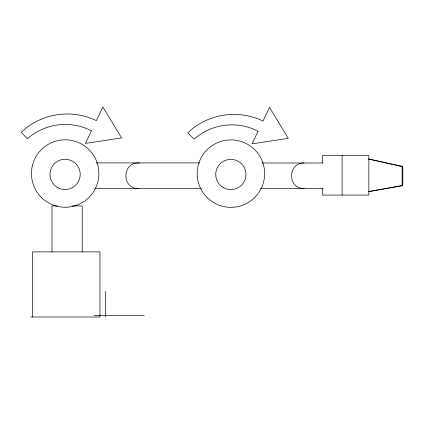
<?xml version="1.0" encoding="UTF-8"?>
<svg xmlns="http://www.w3.org/2000/svg" width="424" height="424" viewBox="0 0 424 424"><rect width="100%" height="100%" fill="white"/><g stroke="black" fill="none" stroke-linecap="round" stroke-linejoin="round"><path stroke-width="0.64" d="M368.419 191.595L402.138 185.579L402.138 166.526L368.419 159.037M369.081 191.595L402.8 185.579L402.8 166.526L369.081 159.037M304.05 162.991C287.446 162.821 287.446 188.744 304.05 188.574M96.237 162.906L199.508 162.906M261.968 162.991L323.168 162.991M94.923 188.489L201.485 188.489M260.654 188.574L323.168 188.574M57.659 205.942L51.982 205.942L51.982 251.888M72.223 205.942L82.214 205.942L82.214 251.888M93.985 315.657L144.261 315.657M30.756 316.998L99.953 316.998L99.953 251.888L32.516 251.888L32.516 316.998M139.422 163.054C122.176 161.2 120.983 188.654 138.314 188.489M342.11 155.55L342.11 195.082M322.569 162.8L322.569 155.55L368.854 155.55L368.854 195.082L322.569 195.082L322.569 188.494M105.327 291.421L105.327 316.998M91.446 130.831L85.399 143.402L121.624 137.943L102.915 107.002L96.359 120.617A67.14 67.14 0 0 0 21.2 132.256L27.375 138.807A56.996 56.996 0 0 1 91.446 130.831M258.089 131.255L252.036 143.826L288.267 138.367L269.558 107.426L263.002 121.047A67.14 67.14 0 0 0 187.843 132.68L194.017 139.231A56.996 56.996 0 0 1 258.089 131.255M57.547 187.482A15.116 15.116 0 0 0 80.221 174.391A15.116 15.116 0 0 0 57.547 161.3A15.116 15.116 0 0 0 57.547 187.482M41.329 197.372A33.719 33.719 0 0 0 97.743 182.256A33.719 33.719 0 0 0 56.445 140.959A33.719 33.719 0 0 0 41.329 197.372M223.284 187.562A15.116 15.116 0 0 0 245.957 174.476A15.116 15.116 0 0 0 223.284 161.385A15.116 15.116 0 0 0 223.284 187.562M207.066 197.457A33.719 33.719 0 0 0 263.479 182.341A33.719 33.719 0 0 0 222.181 141.044A33.719 33.719 0 0 0 207.066 197.457"/></g></svg>
